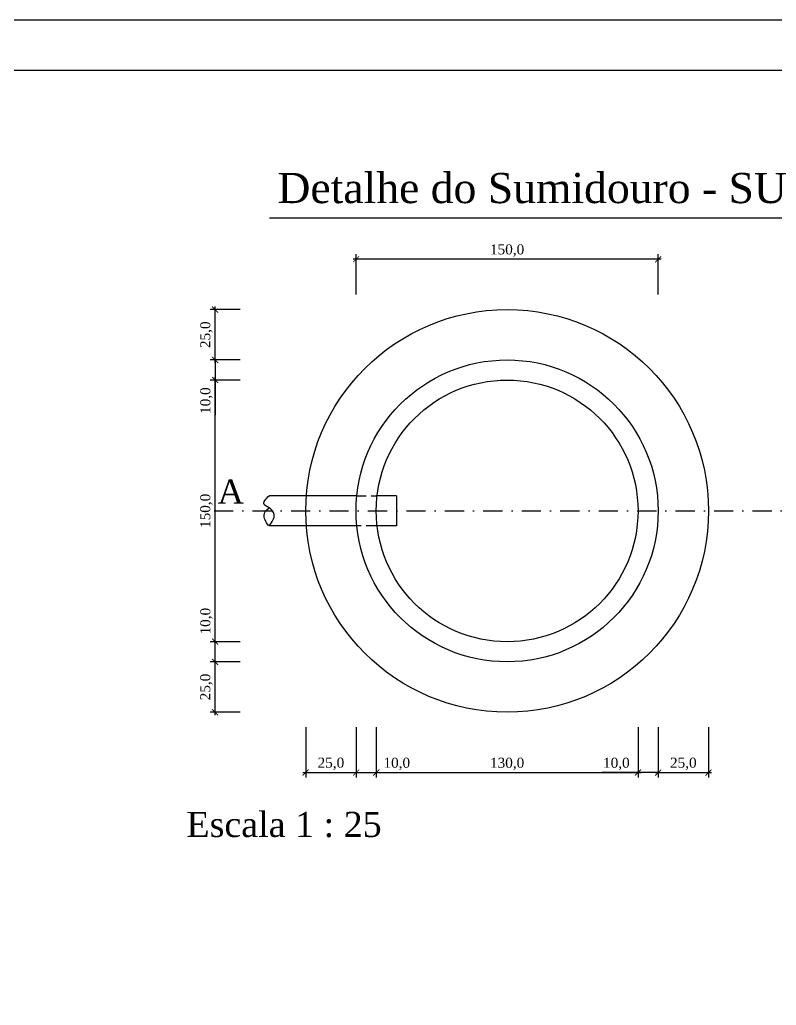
# Model space of a CAD drawing. Header units: millimetres. Extents: x 8900 to 13100, y 733 to 2933.
# Drawn here: x 10255 to 11006, y 1954 to 2933 of the extents above; entities that cross this region are included whole.
import ezdxf
from ezdxf.enums import TextEntityAlignment as Align

# ---------------------------------------------------------------- set-up
doc = ezdxf.new("R2010")
doc.units = ezdxf.units.MM
doc.linetypes.add('DASHDOT', pattern=[25.4, 12.7, -6.35, 0, -6.35])
doc.linetypes.add('HIDDEN', pattern=[0.375, 0.25, -0.125])
for name, color, linetype in [('001 - 0.050', 1, 'Continuous'), ('002 - 0.150', 2, 'Continuous'), ('003 - 0.250', 3, 'Continuous'), ('004 - 0.350', 4, 'Continuous'), ('006 - 0.500', 6, 'Continuous'), ('014 - 1.000', 14, 'Continuous')]:
    doc.layers.add(name, color=color, linetype=linetype)
doc.styles.add('style1', font='BOOKOS.TTF')
doc.styles.add('style2', font='BOOKOSBI.TTF')
doc.styles.add('style4', font='romantic.ttf')
doc.dimstyles.new('Externa', dxfattribs={"dimtxt": 10, "dimasz": 6, "dimexe": 5, "dimexo": 15, "dimgap": 2.5, "dimtad": 1, "dimdec": 1, "dimzin": 4, "dimtxsty": 'style4', "dimblk": 'ARCHTICK', "dimcen": 6, "dimdle": 3, "dimclrd": 256, "dimclre": 256, "dimclrt": 256, "dimadec": 4, "dimazin": 1, "dimtfac": 1, "dimtdec": 1, "dimtmove": 0, "dimatfit": 3, "dimldrblk": 'ARCHTICK', "dimfxl": 1, "dimlwd": -1, "dimlwe": -1, "dimarcsym": 0})

# ---------------------------------------------------------------- blocks, each defined once
blk = doc.blocks.new('_ArchTick')
at = {"color": 0, "const_width": 0.15}
blk.add_lwpolyline([(-0.5, -0.5), (0.5, 0.5)], dxfattribs=at)
blk = doc.blocks.new('*D28')
at = {"layer": '001 - 0.050', "ltscale": 2.5}
for p, q in [((10888.76, 2229.94), (10888.76, 2179.94)), ((10938.76, 2229.94), (10938.76, 2179.94)), ((10885.76, 2184.94), (10941.76, 2184.94))]:
    blk.add_line(p, q, dxfattribs=at)
at = {"layer": 'Defpoints', "color": 0, "ltscale": 2.5}
for p in [(10888.76, 2244.94), (10938.76, 2244.94), (10938.76, 2184.94)]:
    blk.add_point(p, dxfattribs=at)
at = {"layer": '001 - 0.050', "ltscale": 2.5, "xscale": 6, "yscale": 6, "zscale": 6, "rotation": 180}
blk.add_blockref('_ArchTick', (10888.76, 2184.94), dxfattribs=at)
at = {"layer": '001 - 0.050', "ltscale": 2.5, "xscale": 6, "yscale": 6, "zscale": 6}
blk.add_blockref('_ArchTick', (10938.76, 2184.94), dxfattribs=at)
at = {"layer": '001 - 0.050', "ltscale": 2.5, "insert": (10913.76, 2193.59), "char_height": 10, "attachment_point": 5, "style": 'style4'}
blk.add_mtext('25,0', dxfattribs=at)
blk = doc.blocks.new('*D38')
at = {"layer": '001 - 0.050', "ltscale": 2.5}
for p, q in [((10473.76, 2594.94), (10443.76, 2594.94)), ((10448.76, 2594.94), (10448.76, 2571.94)), ((10473.76, 2574.94), (10443.76, 2574.94)), ((10448.76, 2574.94), (10448.76, 2540.05))]:
    blk.add_line(p, q, dxfattribs=at)
at = {"layer": 'Defpoints', "color": 0, "ltscale": 2.5}
for p in [(10448.76, 2594.94), (10488.76, 2594.94), (10488.76, 2574.94)]:
    blk.add_point(p, dxfattribs=at)
at = {"layer": '001 - 0.050', "ltscale": 2.5, "xscale": 6, "yscale": 6, "zscale": 6}
for p, rotation in [((10448.76, 2594.94), 90), ((10448.76, 2574.94), 270)]:
    blk.add_blockref('_ArchTick', p, dxfattribs=dict(at, rotation=rotation))
at = {"layer": '001 - 0.050', "ltscale": 2.5, "insert": (10440.2, 2554.5), "char_height": 10, "attachment_point": 5, "rotation": 90, "style": 'style4'}
blk.add_mtext('10,0', dxfattribs=at)
blk = doc.blocks.new('*D39')
at = {"layer": '001 - 0.050', "ltscale": 2.5}
for p, q in [((10473.76, 2644.94), (10443.76, 2644.94)), ((10448.76, 2591.94), (10448.76, 2647.94)), ((10473.76, 2594.94), (10443.76, 2594.94))]:
    blk.add_line(p, q, dxfattribs=at)
at = {"layer": 'Defpoints', "color": 0, "ltscale": 2.5}
for p in [(10448.76, 2644.94), (10488.76, 2644.94), (10488.76, 2594.94)]:
    blk.add_point(p, dxfattribs=at)
at = {"layer": '001 - 0.050', "ltscale": 2.5, "xscale": 6, "yscale": 6, "zscale": 6}
for p, rotation in [((10448.76, 2644.94), 90), ((10448.76, 2594.94), 270)]:
    blk.add_blockref('_ArchTick', p, dxfattribs=dict(at, rotation=rotation))
at = {"layer": '001 - 0.050', "ltscale": 2.5, "insert": (10440.12, 2619.94), "char_height": 10, "attachment_point": 5, "rotation": 90, "style": 'style4'}
blk.add_mtext('25,0', dxfattribs=at)
blk = doc.blocks.new('*D40')
at = {"layer": '001 - 0.050', "ltscale": 2.5}
for p, q in [((10473.76, 2294.94), (10443.76, 2294.94)), ((10448.76, 2241.94), (10448.76, 2297.94)), ((10473.76, 2244.94), (10443.76, 2244.94))]:
    blk.add_line(p, q, dxfattribs=at)
at = {"layer": 'Defpoints', "color": 0, "ltscale": 2.5}
for p in [(10448.76, 2294.94), (10488.76, 2294.94), (10488.76, 2244.94)]:
    blk.add_point(p, dxfattribs=at)
at = {"layer": '001 - 0.050', "ltscale": 2.5, "xscale": 6, "yscale": 6, "zscale": 6}
for p, rotation in [((10448.76, 2294.94), 90), ((10448.76, 2244.94), 270)]:
    blk.add_blockref('_ArchTick', p, dxfattribs=dict(at, rotation=rotation))
at = {"layer": '001 - 0.050', "ltscale": 2.5, "insert": (10440.12, 2269.94), "char_height": 10, "attachment_point": 5, "rotation": 90, "style": 'style4'}
blk.add_mtext('25,0', dxfattribs=at)
blk = doc.blocks.new('*D41')
at = {"layer": '001 - 0.050', "ltscale": 2.5}
for p, q in [((10448.76, 2314.94), (10448.76, 2349.84)), ((10473.76, 2314.94), (10443.76, 2314.94)), ((10448.76, 2291.94), (10448.76, 2314.94)), ((10473.76, 2294.94), (10443.76, 2294.94))]:
    blk.add_line(p, q, dxfattribs=at)
at = {"layer": 'Defpoints', "color": 0, "ltscale": 2.5}
for p in [(10448.76, 2314.94), (10488.76, 2314.94), (10488.76, 2294.94)]:
    blk.add_point(p, dxfattribs=at)
at = {"layer": '001 - 0.050', "ltscale": 2.5, "xscale": 6, "yscale": 6, "zscale": 6}
for p, rotation in [((10448.76, 2314.94), 90), ((10448.76, 2294.94), 270)]:
    blk.add_blockref('_ArchTick', p, dxfattribs=dict(at, rotation=rotation))
at = {"layer": '001 - 0.050', "ltscale": 2.5, "insert": (10440.2, 2335.39), "char_height": 10, "attachment_point": 5, "rotation": 90, "style": 'style4'}
blk.add_mtext('10,0', dxfattribs=at)
blk = doc.blocks.new('*D42')
at = {"layer": '001 - 0.050', "ltscale": 2.5}
for p, q in [((10448.76, 2311.94), (10448.76, 2577.94)), ((10473.76, 2574.94), (10443.76, 2574.94)), ((10473.76, 2314.94), (10443.76, 2314.94))]:
    blk.add_line(p, q, dxfattribs=at)
at = {"layer": 'Defpoints', "color": 0, "ltscale": 2.5}
for p in [(10448.76, 2574.94), (10488.76, 2574.94), (10488.76, 2314.94)]:
    blk.add_point(p, dxfattribs=at)
at = {"layer": '001 - 0.050', "ltscale": 2.5, "xscale": 6, "yscale": 6, "zscale": 6}
for p, rotation in [((10448.76, 2574.94), 90), ((10448.76, 2314.94), 270)]:
    blk.add_blockref('_ArchTick', p, dxfattribs=dict(at, rotation=rotation))
at = {"layer": '001 - 0.050', "ltscale": 2.5, "insert": (10440.12, 2444.94), "char_height": 10, "attachment_point": 5, "rotation": 90, "style": 'style4'}
blk.add_mtext('150,0', dxfattribs=at)
blk = doc.blocks.new('*D43')
at = {"layer": '001 - 0.050', "ltscale": 2.5}
for p, q in [((10608.76, 2229.94), (10608.76, 2179.94)), ((10868.76, 2229.94), (10868.76, 2179.94)), ((10605.76, 2184.94), (10871.76, 2184.94))]:
    blk.add_line(p, q, dxfattribs=at)
at = {"layer": 'Defpoints', "color": 0, "ltscale": 2.5}
for p in [(10608.76, 2244.94), (10868.76, 2244.94), (10868.76, 2184.94)]:
    blk.add_point(p, dxfattribs=at)
at = {"layer": '001 - 0.050', "ltscale": 2.5, "xscale": 6, "yscale": 6, "zscale": 6, "rotation": 180}
blk.add_blockref('_ArchTick', (10608.76, 2184.94), dxfattribs=at)
at = {"layer": '001 - 0.050', "ltscale": 2.5, "xscale": 6, "yscale": 6, "zscale": 6}
blk.add_blockref('_ArchTick', (10868.76, 2184.94), dxfattribs=at)
at = {"layer": '001 - 0.050', "ltscale": 2.5, "insert": (10738.76, 2193.51), "char_height": 10, "attachment_point": 5, "style": 'style4'}
blk.add_mtext('130,0', dxfattribs=at)
blk = doc.blocks.new('*D44')
at = {"layer": '001 - 0.050', "ltscale": 2.5}
for p, q in [((10588.76, 2229.94), (10588.76, 2179.94)), ((10608.76, 2229.94), (10608.76, 2179.94)), ((10585.76, 2184.94), (10608.76, 2184.94)), ((10608.76, 2184.94), (10643.65, 2184.94))]:
    blk.add_line(p, q, dxfattribs=at)
at = {"layer": 'Defpoints', "color": 0, "ltscale": 2.5}
for p in [(10588.76, 2244.94), (10608.76, 2244.94), (10608.76, 2184.94)]:
    blk.add_point(p, dxfattribs=at)
at = {"layer": '001 - 0.050', "ltscale": 2.5, "xscale": 6, "yscale": 6, "zscale": 6, "rotation": 180}
blk.add_blockref('_ArchTick', (10588.76, 2184.94), dxfattribs=at)
at = {"layer": '001 - 0.050', "ltscale": 2.5, "xscale": 6, "yscale": 6, "zscale": 6}
blk.add_blockref('_ArchTick', (10608.76, 2184.94), dxfattribs=at)
at = {"layer": '001 - 0.050', "ltscale": 2.5, "insert": (10629.21, 2193.51), "char_height": 10, "attachment_point": 5, "style": 'style4'}
blk.add_mtext('10,0', dxfattribs=at)
blk = doc.blocks.new('*D45')
at = {"layer": '001 - 0.050', "ltscale": 2.5}
for p, q in [((10538.76, 2229.94), (10538.76, 2179.94)), ((10588.76, 2229.94), (10588.76, 2179.94)), ((10535.76, 2184.94), (10591.76, 2184.94))]:
    blk.add_line(p, q, dxfattribs=at)
at = {"layer": 'Defpoints', "color": 0, "ltscale": 2.5}
for p in [(10538.76, 2244.94), (10588.76, 2244.94), (10588.76, 2184.94)]:
    blk.add_point(p, dxfattribs=at)
at = {"layer": '001 - 0.050', "ltscale": 2.5, "xscale": 6, "yscale": 6, "zscale": 6, "rotation": 180}
blk.add_blockref('_ArchTick', (10538.76, 2184.94), dxfattribs=at)
at = {"layer": '001 - 0.050', "ltscale": 2.5, "xscale": 6, "yscale": 6, "zscale": 6}
blk.add_blockref('_ArchTick', (10588.76, 2184.94), dxfattribs=at)
at = {"layer": '001 - 0.050', "ltscale": 2.5, "insert": (10563.76, 2193.59), "char_height": 10, "attachment_point": 5, "style": 'style4'}
blk.add_mtext('25,0', dxfattribs=at)
blk = doc.blocks.new('*D46')
at = {"layer": '001 - 0.050', "ltscale": 2.5}
for p, q in [((10868.76, 2229.94), (10868.76, 2179.94)), ((10888.76, 2229.94), (10888.76, 2179.94)), ((10868.76, 2184.94), (10832.84, 2184.94)), ((10888.76, 2184.94), (10865.76, 2184.94))]:
    blk.add_line(p, q, dxfattribs=at)
at = {"layer": 'Defpoints', "color": 0, "ltscale": 2.5}
for p in [(10868.76, 2244.94), (10888.76, 2244.94), (10888.76, 2184.94)]:
    blk.add_point(p, dxfattribs=at)
at = {"layer": '001 - 0.050', "ltscale": 2.5, "xscale": 6, "yscale": 6, "zscale": 6, "rotation": 180}
blk.add_blockref('_ArchTick', (10868.76, 2184.94), dxfattribs=at)
at = {"layer": '001 - 0.050', "ltscale": 2.5, "xscale": 6, "yscale": 6, "zscale": 6}
blk.add_blockref('_ArchTick', (10888.76, 2184.94), dxfattribs=at)
at = {"layer": '001 - 0.050', "ltscale": 2.5, "insert": (10847.28, 2193.51), "char_height": 10, "attachment_point": 5, "style": 'style4'}
blk.add_mtext('10,0', dxfattribs=at)
blk = doc.blocks.new('*D47')
at = {"layer": '001 - 0.050', "ltscale": 2.5}
for p, q in [((10891.76, 2694.94), (10585.76, 2694.94)), ((10588.76, 2659.94), (10588.76, 2699.94)), ((10888.76, 2659.94), (10888.76, 2699.94))]:
    blk.add_line(p, q, dxfattribs=at)
at = {"layer": 'Defpoints', "color": 0, "ltscale": 2.5}
for p in [(10588.76, 2694.94), (10588.76, 2644.94), (10888.76, 2644.94)]:
    blk.add_point(p, dxfattribs=at)
at = {"layer": '001 - 0.050', "ltscale": 2.5, "xscale": 6, "yscale": 6, "zscale": 6, "rotation": 180}
blk.add_blockref('_ArchTick', (10588.76, 2694.94), dxfattribs=at)
at = {"layer": '001 - 0.050', "ltscale": 2.5, "xscale": 6, "yscale": 6, "zscale": 6}
blk.add_blockref('_ArchTick', (10888.76, 2694.94), dxfattribs=at)
at = {"layer": '001 - 0.050', "ltscale": 2.5, "insert": (10738.76, 2703.59), "char_height": 10, "attachment_point": 5, "style": 'style4'}
blk.add_mtext('150,0', dxfattribs=at)

msp = doc.modelspace()

# ---------------------------------------------------------------- linework, layer by layer
at = {"layer": '002 - 0.150'}
msp.add_line((8974.75, 2932.94), (13099.75, 2932.94), dxfattribs=at)
at = {"layer": '002 - 0.150', "ltscale": 2.5}
for p, q in [((10588.76, 2459.94), (10502.35, 2459.94)), ((10628.76, 2459.94), (10608.76, 2459.94)), ((10628.76, 2459.94), (10628.76, 2429.94)), ((10588.76, 2429.94), (10502.35, 2429.94)), ((10628.76, 2429.94), (10608.76, 2429.94))]:
    msp.add_line(p, q, dxfattribs=at)
at = {"layer": '002 - 0.150', "linetype": 'HIDDEN', "ltscale": 40}
for p, q in [((10588.76, 2459.94), (10608.76, 2459.94)), ((10608.76, 2429.94), (10588.76, 2429.94))]:
    msp.add_line(p, q, dxfattribs=at)
at = {"layer": '002 - 0.150', "ltscale": 2.5}
msp.add_spline([(10502.35, 2429.94), (10507.35, 2441.44), (10502.35, 2447.94), (10497.35, 2451.44), (10502.35, 2459.94)], degree=3, dxfattribs=at)
msp.add_open_spline([(10502.35, 2429.94), (10499.92, 2432.06), (10495.06, 2441.3), (10499.36, 2446.12), (10502.35, 2447.94)], degree=3, dxfattribs=at)
at = {"layer": '003 - 0.250', "ltscale": 2.5}
msp.add_circle((10738.76, 2444.94), 200, dxfattribs=at)
at = {"layer": '004 - 0.350', "ltscale": 2.5}
for radius in [150, 130]:
    msp.add_circle((10738.76, 2444.94), radius, dxfattribs=at)
at = {"layer": '006 - 0.500'}
msp.add_line((11124.9, 2735.76), (10502.75, 2735.76), dxfattribs=at)
at = {"layer": '006 - 0.500', "linetype": 'DASHDOT', "ltscale": 1.5}
msp.add_line((10447.72, 2444.94), (11029.8, 2444.94), dxfattribs=at)
at = {"layer": '014 - 1.000'}
msp.add_lwpolyline([(9024.75, 2882.94), (13049.75, 2882.94), (13049.75, 782.94), (9024.75, 782.94)], close=True, dxfattribs=at)

# ---------------------------------------------------------------- texts
at = {"layer": '001 - 0.050', "style": 'style2'}
for s, height, p in [('Detalhe do Sumidouro - SU', 30, (10510.69, 2750.73, -416.7)), ('Escala 1 : 25', 25, (10420.22, 2120.91, -416.7))]:
    msp.add_text(s, height=height, dxfattribs=at).set_placement(p)
at = {"layer": '001 - 0.050', "ltscale": 2.5, "style": 'style1'}
msp.add_text('A', height=24, dxfattribs=at).set_placement((10464.3, 2444.94), align=Align.BOTTOM_CENTER)

# ---------------------------------------------------------------- dimensions: what is measured, and where the dimension line sits
at = {"layer": '001 - 0.050', "ltscale": 2.5}
for base, p1, p2, text, picture, middle in [((10588.76, 2694.94), (10888.76, 2644.94), (10588.76, 2644.94), '150,0', '*D47', (10738.76, 2703.59)), ((10588.76, 2184.94), (10538.76, 2244.94), (10588.76, 2244.94), '25,0', '*D45', (10563.76, 2193.59)), ((10608.76, 2184.94), (10588.76, 2244.94), (10608.76, 2244.94), '10,0', '*D44', (10629.21, 2193.51)), ((10868.76, 2184.94), (10608.76, 2244.94), (10868.76, 2244.94), '130,0', '*D43', (10738.76, 2193.51)), ((10938.76, 2184.94), (10888.76, 2244.94), (10938.76, 2244.94), '25,0', '*D28', (10913.76, 2193.59))]:
    dim = msp.add_linear_dim(base=base, p1=p1, p2=p2, text=text, dimstyle='Externa', override={"dimzin": 8}, dxfattribs=at)
    dim.commit()
    dim.dimension.update_dxf_attribs({"geometry": picture, "text_midpoint": middle})
for base, p1, p2, text, picture, middle in [((10448.76, 2644.94), (10488.76, 2594.94), (10488.76, 2644.94), '25,0', '*D39', (10440.12, 2619.94)), ((10448.76, 2574.94), (10488.76, 2314.94), (10488.76, 2574.94), '150,0', '*D42', (10440.12, 2444.94)), ((10448.76, 2314.94), (10488.76, 2294.94), (10488.76, 2314.94), '10,0', '*D41', (10440.2, 2335.39)), ((10448.76, 2294.94), (10488.76, 2244.94), (10488.76, 2294.94), '25,0', '*D40', (10440.12, 2269.94))]:
    dim = msp.add_linear_dim(base=base, p1=p1, p2=p2, angle=90, text=text, dimstyle='Externa', override={"dimzin": 8}, dxfattribs=at)
    dim.commit()
    dim.dimension.update_dxf_attribs({"geometry": picture, "text_midpoint": middle})
dim = msp.add_linear_dim(base=(10448.76, 2594.94), p1=(10488.76, 2574.94), p2=(10488.76, 2594.94), angle=90, text='10,0', dimstyle='Externa', override={"dimzin": 8}, dxfattribs=at)
dim.commit()
dim.dimension.update_dxf_attribs({"geometry": '*D38', "text_midpoint": (10448.76, 2554.5), "dimtype": 160})
dim = msp.add_linear_dim(base=(10888.76, 2184.94), p1=(10868.76, 2244.94), p2=(10888.76, 2244.94), text='10,0', dimstyle='Externa', override={"dimzin": 8}, dxfattribs=at)
dim.commit()
dim.dimension.update_dxf_attribs({"geometry": '*D46', "text_midpoint": (10847.28, 2184.94), "dimtype": 160})

doc.saveas('drawing.dxf')
